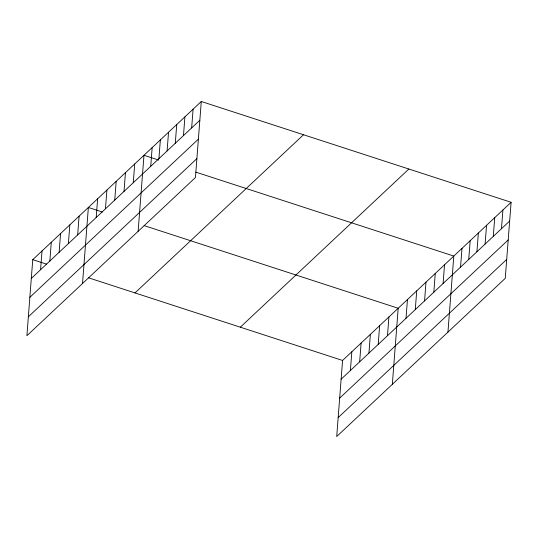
<?xml version="1.0" encoding="UTF-8"?>
<svg xmlns="http://www.w3.org/2000/svg" width="538" height="538" viewBox="0 0 538 538"><rect width="100%" height="100%" fill="white"/><g stroke="black" fill="none" stroke-linecap="round" stroke-linejoin="round"><path stroke-width="0.81" d="M201.286 101.487L32.751 259.659L26.9 335.712L195.435 177.54L201.286 101.487L511.1 202.288L505.249 278.341L336.714 436.513L342.565 360.46L511.1 202.288M40.579 269.706L42.025 250.957M49.846 261.004L51.292 242.261M59.119 252.309L60.559 233.559M68.387 243.606L69.832 224.857M77.654 234.911L79.099 216.162M82.516 283.513L88.367 207.46L102.307 211.999M96.194 217.507L97.64 198.764M105.461 208.811L106.907 190.062M114.735 200.109L116.174 181.36M124.002 191.414L125.448 172.664M133.269 182.712L134.715 163.962M138.131 231.313L143.982 155.267L158.697 160.055M150.727 166.329L152.167 147.58M158.912 158.649L160.358 139.9M167.096 150.963L168.542 132.213M175.287 143.283L176.726 124.534M183.471 135.596L184.911 116.854M191.656 127.916L193.102 109.167M350.393 370.514L351.839 351.765M359.666 361.812L361.106 343.062M368.933 353.11L370.373 334.367M378.201 344.414L379.646 325.665M387.474 335.712L388.913 316.963M392.33 384.32L398.181 308.267L144.137 225.604M406.008 318.314L407.454 299.565M415.282 309.612L416.721 290.87M424.549 300.917L425.988 282.168M433.816 292.215L435.262 273.465M443.09 283.519L444.529 264.77M447.946 332.121L453.796 256.068L195.879 172.147M460.541 267.137L461.987 248.388M468.726 259.45L470.172 240.701M476.917 251.771L478.356 233.021M485.101 244.084L486.54 225.341M493.285 236.404L494.731 217.655M501.47 228.724L502.916 209.975M31.312 278.408L199.84 120.236M29.852 297.319L198.387 139.14M28.353 316.801L196.888 158.629M134.991 292.921L303.526 134.749M240.331 327.198L408.86 169.026M341.126 379.209L509.654 221.037M339.666 398.12L508.202 239.948M338.173 417.602L506.702 259.43M32.751 259.659L46.692 264.192M88.521 277.803L342.565 360.46"/></g></svg>
